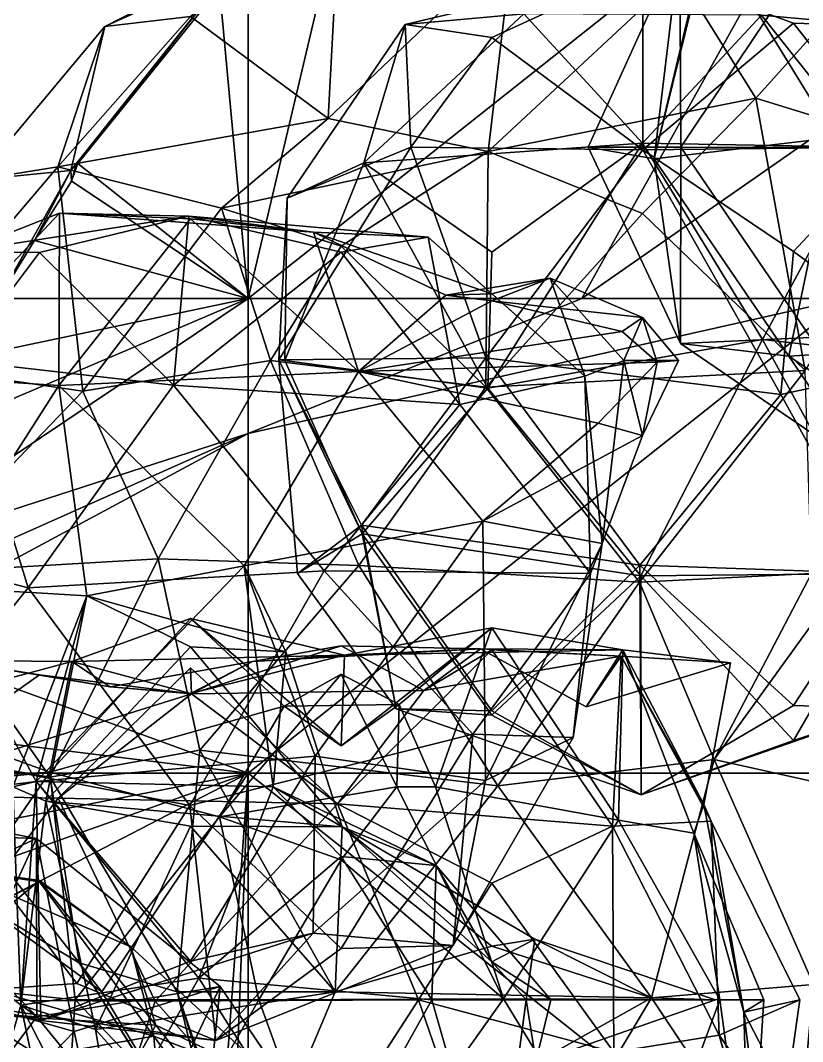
# Model space of a CAD drawing. Extents: x 290034 to 295698, y 4553723 to 4561693.
# Drawn here: x 294001 to 294066.3, y 4559366.7 to 4559452.1 of the extents above; entities that cross this region are included whole.
import ezdxf

# ---------------------------------------------------------------- set-up
doc = ezdxf.new("R2010")
doc.units = 0
doc.layers.add('Au_ppm_Pref_-_0_2', color=7, linetype='CONTINUOUS')

msp = doc.modelspace()

# ---------------------------------------------------------------- linework, layer by layer
at = {"layer": 'Au_ppm_Pref_-_0_2'}
for points in [[(294029.354, 4559468.501, 1930.939), (294020, 4559428.816, 1928.492), (294020, 4559458.167, 1930.655)], [(294070, 4559468.501, 1928.866), (294020, 4559428.816, 1928.492), (294029.354, 4559468.501, 1930.939)], [(294047.904, 4559428.816, 1926.968), (294020, 4559428.816, 1928.492), (294070, 4559468.501, 1928.866)], [(294070, 4559468.501, 1928.866), (294070, 4559444.238, 1926.968), (294047.904, 4559428.816, 1926.968)], [(294056.071, 4559458.371, 1876.261), (294053.929, 4559440.493, 1870.907), (294059.752, 4559464.948, 1869.95)], [(294059.752, 4559464.948, 1869.95), (294053.929, 4559440.493, 1870.907), (294058.569, 4559459.278, 1867.586)], [(294015.176, 4559452.393, 1920.697), (294027.646, 4559461.592, 1924.032), (294008.037, 4559451.556, 1924.341)], [(294008.037, 4559451.556, 1924.341), (294027.646, 4559461.592, 1924.032), (294018.538, 4559456.31, 1929.609)], [(294026.704, 4559443.86, 1918.022), (294027.646, 4559461.592, 1924.032), (294015.176, 4559452.393, 1920.697)], [(294026.704, 4559443.86, 1918.022), (294042.13, 4559458.569, 1918.802), (294027.646, 4559461.592, 1924.032)], [(294055.957, 4559455.923, 1913.316), (294062.447, 4559445.579, 1909.616), (294076.739, 4559461.495, 1911.74)], [(294078.23, 4559440.691, 1907.601), (294076.739, 4559461.495, 1911.74), (294062.447, 4559445.579, 1909.616)], [(294053.929, 4559440.493, 1870.907), (294069.001, 4559442.292, 1865.301), (294058.569, 4559459.278, 1867.586)], [(294078.421, 4559458.843, 1865.013), (294058.569, 4559459.278, 1867.586), (294069.001, 4559442.292, 1865.301)], [(294020, 4559458.167, 1930.655), (294020, 4559428.816, 1928.492), (294017.596, 4559454.785, 1930.514)], [(294042.13, 4559458.569, 1918.802), (294026.704, 4559443.86, 1918.022), (294040.055, 4559441.114, 1912.812)], [(294055.957, 4559455.923, 1913.316), (294042.13, 4559458.569, 1918.802), (294040.055, 4559441.114, 1912.812)], [(294048.409, 4559441.46, 1876.827), (294056.071, 4559458.371, 1876.261), (294056.168, 4559441.46, 1881.26)], [(294056.071, 4559458.371, 1876.261), (294048.409, 4559441.46, 1876.827), (294053.929, 4559440.493, 1870.907)], [(294056.071, 4559458.371, 1876.261), (294066.822, 4559457.477, 1881.577), (294056.168, 4559441.46, 1881.26)], [(294078.061, 4559441.438, 1882.508), (294056.168, 4559441.46, 1881.26), (294066.822, 4559457.477, 1881.577)], [(294052.987, 4559456.426, 1852.679), (294040.375, 4559450.639, 1856.129), (294033.118, 4559451.722, 1853.069)], [(294052.987, 4559456.426, 1852.679), (294033.118, 4559451.722, 1853.069), (294043.031, 4559452.624, 1848.096)], [(294052.987, 4559456.426, 1852.679), (294052.989, 4559441.243, 1858.282), (294040.375, 4559450.639, 1856.129)], [(294062.897, 4559452.519, 1848.121), (294072.762, 4559451.626, 1853.069), (294052.987, 4559456.426, 1852.679)], [(294052.987, 4559456.426, 1852.679), (294065.573, 4559451.84, 1856.529), (294052.989, 4559441.243, 1858.282)], [(294052.987, 4559456.426, 1852.679), (294072.762, 4559451.626, 1853.069), (294065.573, 4559451.84, 1856.529)], [(294005.774, 4559440.107, 1929.967), (294005.18, 4559439.534, 1929.502), (294018.538, 4559456.31, 1929.609)], [(294008.037, 4559451.556, 1924.341), (294018.538, 4559456.31, 1929.609), (294005.18, 4559439.534, 1929.502)], [(294005.774, 4559440.107, 1929.967), (294018.538, 4559456.31, 1929.609), (294017.596, 4559454.785, 1930.514)], [(294055.957, 4559455.923, 1913.316), (294040.055, 4559441.114, 1912.812), (294062.447, 4559445.579, 1909.616)], [(294020, 4559428.816, 1928.492), (294005.774, 4559440.107, 1929.967), (294017.596, 4559454.785, 1930.514)], [(294004.091, 4559439.84, 1919.232), (294026.704, 4559443.86, 1918.022), (294015.176, 4559452.393, 1920.697)], [(294015.176, 4559452.393, 1920.697), (294008.037, 4559451.556, 1924.341), (294004.091, 4559439.84, 1919.232)], [(294029.674, 4559440.157, 1847.546), (294043.031, 4559452.624, 1848.096), (294033.118, 4559451.722, 1853.069)], [(294029.674, 4559440.157, 1847.546), (294052.97, 4559441.818, 1844.724), (294043.031, 4559452.624, 1848.096)], [(294062.897, 4559452.519, 1848.121), (294043.031, 4559452.624, 1848.096), (294052.97, 4559441.818, 1844.724)], [(294062.897, 4559452.519, 1848.121), (294052.97, 4559441.818, 1844.724), (294071.659, 4559441.46, 1847.984)], [(294062.897, 4559452.519, 1848.121), (294071.659, 4559441.46, 1847.984), (294072.762, 4559451.626, 1853.069)], [(294004.091, 4559439.84, 1919.232), (294008.037, 4559451.556, 1924.341), (293997.306, 4559438.74, 1924.341)], [(293997.306, 4559438.74, 1924.341), (294008.037, 4559451.556, 1924.341), (294005.18, 4559439.534, 1929.502)], [(294029.674, 4559440.157, 1847.546), (294033.118, 4559451.722, 1853.069), (294023.266, 4559437.2, 1853.069)], [(294023.266, 4559437.2, 1853.069), (294033.118, 4559451.722, 1853.069), (294033.594, 4559441.46, 1856.266)], [(294033.118, 4559451.722, 1853.069), (294040.375, 4559450.639, 1856.129), (294033.594, 4559441.46, 1856.266)], [(294073.725, 4559441.46, 1856.912), (294052.989, 4559441.243, 1858.282), (294065.573, 4559451.84, 1856.529)], [(294073.725, 4559441.46, 1856.912), (294065.573, 4559451.84, 1856.529), (294072.762, 4559451.626, 1853.069)], [(294052.989, 4559441.243, 1858.282), (294033.594, 4559441.46, 1856.266), (294040.375, 4559450.639, 1856.129)], [(294052.974, 4559435.914, 1908.372), (294062.447, 4559445.579, 1909.616), (294040.055, 4559441.114, 1912.812)], [(294066.558, 4559422.806, 1907.645), (294062.447, 4559445.579, 1909.616), (294052.974, 4559435.914, 1908.372)], [(294078.23, 4559440.691, 1907.601), (294062.447, 4559445.579, 1909.616), (294066.558, 4559422.806, 1907.645)], [(294004.091, 4559439.84, 1919.232), (294017.79, 4559436.383, 1912.923), (294026.704, 4559443.86, 1918.022)], [(294040.055, 4559441.114, 1912.812), (294026.704, 4559443.86, 1918.022), (294017.79, 4559436.383, 1912.923)], [(294070, 4559428.816, 1925.762), (294047.904, 4559428.816, 1926.968), (294070, 4559444.238, 1926.968)], [(294053.929, 4559440.493, 1870.907), (294065.186, 4559424.005, 1870.65), (294069.001, 4559442.292, 1865.301)], [(294069.001, 4559442.292, 1865.301), (294065.186, 4559424.005, 1870.65), (294079.38, 4559424.894, 1865.935)], [(294040.055, 4559441.114, 1912.812), (294017.79, 4559436.383, 1912.923), (294027.775, 4559433.192, 1909.279)], [(294023.266, 4559437.2, 1853.069), (294033.594, 4559441.46, 1856.266), (294022.564, 4559423.703, 1854.385)], [(294022.564, 4559423.703, 1854.385), (294033.594, 4559441.46, 1856.266), (294039.882, 4559423.873, 1858.324)], [(294040.055, 4559441.114, 1912.812), (294027.775, 4559433.192, 1909.279), (294039.865, 4559421.424, 1908.868)], [(294029.674, 4559440.157, 1847.546), (294040.375, 4559432.698, 1844.111), (294052.97, 4559441.818, 1844.724)], [(294039.882, 4559423.873, 1858.324), (294033.594, 4559441.46, 1856.266), (294052.989, 4559441.243, 1858.282)], [(294040.055, 4559441.114, 1912.812), (294039.865, 4559421.424, 1908.868), (294052.974, 4559435.914, 1908.372)], [(294064.531, 4559420.784, 1857.565), (294039.882, 4559423.873, 1858.324), (294052.989, 4559441.243, 1858.282)], [(294040.027, 4559421.315, 1844.57), (294052.97, 4559441.818, 1844.724), (294040.375, 4559432.698, 1844.111)], [(294062.989, 4559425.404, 1847.72), (294052.97, 4559441.818, 1844.724), (294040.027, 4559421.315, 1844.57)], [(294056.126, 4559425.07, 1876.827), (294048.409, 4559441.46, 1876.827), (294056.168, 4559441.46, 1881.26)], [(294048.409, 4559441.46, 1876.827), (294056.126, 4559425.07, 1876.827), (294053.929, 4559440.493, 1870.907)], [(294062.989, 4559425.404, 1847.72), (294071.659, 4559441.46, 1847.984), (294052.97, 4559441.818, 1844.724)], [(294065.573, 4559432.757, 1855.97), (294052.989, 4559441.243, 1858.282), (294073.725, 4559441.46, 1856.912)], [(294065.573, 4559432.757, 1855.97), (294064.531, 4559420.784, 1857.565), (294052.989, 4559441.243, 1858.282)], [(294056.126, 4559425.07, 1876.827), (294056.168, 4559441.46, 1881.26), (294067.007, 4559425.56, 1881.451)], [(294067.007, 4559425.56, 1881.451), (294056.168, 4559441.46, 1881.26), (294078.061, 4559441.438, 1882.508)], [(294077.955, 4559423.732, 1853.069), (294071.659, 4559441.46, 1847.984), (294062.989, 4559425.404, 1847.72)], [(294065.573, 4559432.757, 1855.97), (294073.725, 4559441.46, 1856.912), (294077.955, 4559423.732, 1853.069)], [(294053.929, 4559440.493, 1870.907), (294056.126, 4559425.07, 1876.827), (294065.186, 4559424.005, 1870.65)], [(294004.091, 4559439.84, 1919.232), (293990.11, 4559423.413, 1918.487), (294006.191, 4559421.086, 1912.741)], [(294004.091, 4559439.84, 1919.232), (293997.306, 4559438.74, 1924.341), (293990.11, 4559423.413, 1918.487)], [(293999.152, 4559428.816, 1929.27), (293997.306, 4559438.74, 1924.341), (294005.18, 4559439.534, 1929.502)], [(294002.16, 4559433.679, 1929.564), (293999.152, 4559428.816, 1929.27), (294005.18, 4559439.534, 1929.502)], [(294002.16, 4559433.679, 1929.564), (294005.18, 4559439.534, 1929.502), (294005.248, 4559438.642, 1929.864)], [(294004.091, 4559439.84, 1919.232), (294006.191, 4559421.086, 1912.741), (294017.79, 4559436.383, 1912.923)], [(294005.615, 4559439.911, 1929.956), (294005.18, 4559439.534, 1929.502), (294005.774, 4559440.107, 1929.967)], [(294005.248, 4559438.642, 1929.864), (294005.18, 4559439.534, 1929.502), (294005.615, 4559439.911, 1929.956)], [(294005.248, 4559438.642, 1929.864), (294005.615, 4559439.911, 1929.956), (294005.774, 4559440.107, 1929.967)], [(294005.248, 4559438.642, 1929.864), (294005.774, 4559440.107, 1929.967), (294020, 4559428.816, 1928.492)], [(294029.674, 4559440.157, 1847.546), (294023.266, 4559437.2, 1853.069), (294023.074, 4559423.642, 1848.466)], [(294029.674, 4559440.157, 1847.546), (294023.074, 4559423.642, 1848.466), (294040.027, 4559421.315, 1844.57)], [(294029.674, 4559440.157, 1847.546), (294040.027, 4559421.315, 1844.57), (294040.375, 4559432.698, 1844.111)], [(294002.16, 4559433.679, 1929.564), (294005.248, 4559438.642, 1929.864), (294020, 4559428.816, 1928.492)], [(294023.266, 4559437.2, 1853.069), (294022.564, 4559423.703, 1854.385), (294023.074, 4559423.642, 1848.466)], [(293996.133, 4559432.754, 1876.827), (294004.248, 4559435.946, 1881.716), (293991.46, 4559422.391, 1882.207)], [(293991.46, 4559422.391, 1882.207), (294004.248, 4559435.946, 1881.716), (294004.184, 4559421.545, 1888.472)], [(293996.133, 4559432.754, 1876.827), (294015.035, 4559435.718, 1877.368), (294004.248, 4559435.946, 1881.716)], [(294004.248, 4559435.946, 1881.716), (294015.176, 4559435.478, 1886.712), (294004.184, 4559421.545, 1888.472)], [(294025.469, 4559434.368, 1881.489), (294015.176, 4559435.478, 1886.712), (294004.248, 4559435.946, 1881.716)], [(294025.469, 4559434.368, 1881.489), (294004.248, 4559435.946, 1881.716), (294015.035, 4559435.718, 1877.368)], [(294017.79, 4559436.383, 1912.923), (294006.191, 4559421.086, 1912.741), (294021.86, 4559423.642, 1909.674)], [(294017.79, 4559436.383, 1912.923), (294021.86, 4559423.642, 1909.674), (294027.775, 4559433.192, 1909.279)], [(294015.035, 4559435.718, 1877.368), (293996.133, 4559432.754, 1876.827), (294002.577, 4559432.679, 1873.814)], [(294013.773, 4559421.569, 1871.413), (294015.035, 4559435.718, 1877.368), (294002.577, 4559432.679, 1873.814)], [(294029.236, 4559422.709, 1888.403), (294004.184, 4559421.545, 1888.472), (294015.176, 4559435.478, 1886.712)], [(294013.773, 4559421.569, 1871.413), (294027.775, 4559432.688, 1873.811), (294015.035, 4559435.718, 1877.368)], [(294035.061, 4559433.945, 1876.827), (294025.469, 4559434.368, 1881.489), (294015.035, 4559435.718, 1877.368)], [(294035.061, 4559433.945, 1876.827), (294015.035, 4559435.718, 1877.368), (294027.775, 4559432.688, 1873.811)], [(294029.236, 4559422.709, 1888.403), (294015.176, 4559435.478, 1886.712), (294025.469, 4559434.368, 1881.489)], [(294052.974, 4559435.914, 1908.372), (294039.865, 4559421.424, 1908.868), (294066.558, 4559422.806, 1907.645)], [(294029.236, 4559422.709, 1888.403), (294025.469, 4559434.368, 1881.489), (294036.517, 4559429.098, 1882.766)], [(294040.375, 4559429.226, 1880.904), (294036.517, 4559429.098, 1882.766), (294025.469, 4559434.368, 1881.489)], [(294040.375, 4559429.226, 1880.904), (294025.469, 4559434.368, 1881.489), (294035.061, 4559433.945, 1876.827)], [(293999.152, 4559428.816, 1929.27), (294002.16, 4559433.679, 1929.564), (294020, 4559428.816, 1928.492)], [(294035.061, 4559433.945, 1876.827), (294027.775, 4559432.688, 1873.811), (294037.685, 4559419.965, 1873.381)], [(294048.147, 4559422.341, 1877.761), (294040.375, 4559429.226, 1880.904), (294035.061, 4559433.945, 1876.827)], [(294035.061, 4559433.945, 1876.827), (294037.685, 4559419.965, 1873.381), (294048.147, 4559422.341, 1877.761)], [(293995.754, 4559423.642, 1873.61), (294002.577, 4559432.679, 1873.814), (293996.133, 4559432.754, 1876.827)], [(293995.754, 4559423.642, 1873.61), (294013.773, 4559421.569, 1871.413), (294002.577, 4559432.679, 1873.814)], [(294013.773, 4559421.569, 1871.413), (294037.685, 4559419.965, 1873.381), (294027.775, 4559432.688, 1873.811)], [(294027.775, 4559433.192, 1909.279), (294021.86, 4559423.642, 1909.674), (294039.865, 4559421.424, 1908.868)], [(294064.531, 4559420.784, 1857.565), (294065.573, 4559432.757, 1855.97), (294077.955, 4559423.732, 1853.069)], [(294040.375, 4559428.636, 1884.431), (294036.517, 4559429.098, 1882.766), (294045.241, 4559430.524, 1882.766)], [(294045.241, 4559430.524, 1882.766), (294036.517, 4559429.098, 1882.766), (294040.375, 4559429.226, 1880.904)], [(294040.375, 4559428.636, 1884.431), (294045.241, 4559430.524, 1882.766), (294052.974, 4559427.246, 1887.504)], [(294045.241, 4559430.524, 1882.766), (294040.375, 4559429.226, 1880.904), (294048.147, 4559422.341, 1877.761)], [(294052.974, 4559427.246, 1887.504), (294045.241, 4559430.524, 1882.766), (294051.406, 4559423.642, 1882.766)], [(294045.241, 4559430.524, 1882.766), (294048.147, 4559422.341, 1877.761), (294051.406, 4559423.642, 1882.766)], [(294020, 4559428.816, 1928.492), (293987.472, 4559406.994, 1927.501), (293992.656, 4559417.185, 1928.337)], [(293987.472, 4559406.994, 1927.501), (294020, 4559428.816, 1928.492), (294020, 4559417.542, 1926.968)], [(294020, 4559428.816, 1928.492), (293992.656, 4559417.185, 1928.337), (293995.891, 4559423.741, 1928.879)], [(294020, 4559428.816, 1928.492), (293995.891, 4559423.741, 1928.879), (293999.152, 4559428.816, 1929.27)], [(294020, 4559417.542, 1926.968), (294020, 4559428.816, 1928.492), (294047.904, 4559428.816, 1926.968)], [(294020, 4559417.542, 1926.968), (294047.904, 4559428.816, 1926.968), (294070, 4559428.816, 1925.762)], [(294070, 4559428.816, 1925.762), (294070, 4559389.131, 1919.985), (294020, 4559389.131, 1923.13)], [(294020, 4559389.131, 1923.13), (294020, 4559417.542, 1926.968), (294070, 4559428.816, 1925.762)], [(294040.375, 4559428.636, 1884.431), (294029.236, 4559422.709, 1888.403), (294036.517, 4559429.098, 1882.766)], [(294040.375, 4559428.636, 1884.431), (294051.265, 4559426.058, 1888.705), (294029.236, 4559422.709, 1888.403)], [(294040.375, 4559428.636, 1884.431), (294052.974, 4559427.246, 1887.504), (294051.265, 4559426.058, 1888.705)], [(294051.265, 4559426.058, 1888.705), (294052.974, 4559427.246, 1887.504), (294054.201, 4559423.498, 1889.446)], [(294052.974, 4559427.246, 1887.504), (294051.406, 4559423.642, 1882.766), (294055.982, 4559423.642, 1887.287)], [(294054.201, 4559423.498, 1889.446), (294052.974, 4559427.246, 1887.504), (294055.982, 4559423.642, 1887.287)], [(294051.265, 4559426.058, 1888.705), (294054.201, 4559423.498, 1889.446), (294029.236, 4559422.709, 1888.403)], [(294062.989, 4559425.404, 1847.72), (294040.027, 4559421.315, 1844.57), (294052.826, 4559405.638, 1846.745)], [(294073.648, 4559405.824, 1849.263), (294062.989, 4559425.404, 1847.72), (294052.826, 4559405.638, 1846.745)], [(294067.007, 4559425.56, 1881.451), (294071.671, 4559414.448, 1876.827), (294056.126, 4559425.07, 1876.827)], [(294056.126, 4559425.07, 1876.827), (294071.671, 4559414.448, 1876.827), (294065.186, 4559424.005, 1870.65)], [(294073.648, 4559405.824, 1849.263), (294077.955, 4559423.732, 1853.069), (294062.989, 4559425.404, 1847.72)], [(294080.667, 4559413.581, 1872.297), (294079.38, 4559424.894, 1865.935), (294065.186, 4559424.005, 1870.65)], [(294071.671, 4559414.448, 1876.827), (294080.667, 4559413.581, 1872.297), (294065.186, 4559424.005, 1870.65)], [(293985.53, 4559408.82, 1876.28), (294001.619, 4559404.627, 1870.279), (293995.754, 4559423.642, 1873.61)], [(294006.191, 4559421.086, 1912.741), (293990.11, 4559423.413, 1918.487), (293991.535, 4559405.824, 1913.197)], [(293995.754, 4559423.642, 1873.61), (294001.619, 4559404.627, 1870.279), (294013.773, 4559421.569, 1871.413)], [(294012.478, 4559407.06, 1911.045), (294021.86, 4559423.642, 1909.674), (294006.191, 4559421.086, 1912.741)], [(294029.261, 4559406.502, 1908.76), (294021.86, 4559423.642, 1909.674), (294012.478, 4559407.06, 1911.045)], [(294029.261, 4559406.502, 1908.76), (294039.865, 4559421.424, 1908.868), (294021.86, 4559423.642, 1909.674)], [(294039.882, 4559423.873, 1858.324), (294029.483, 4559409.867, 1856.856), (294022.564, 4559423.703, 1854.385)], [(294029.483, 4559409.867, 1856.856), (294024.128, 4559405.824, 1853.069), (294022.564, 4559423.703, 1854.385)], [(294022.564, 4559423.703, 1854.385), (294024.128, 4559405.824, 1853.069), (294029.54, 4559409.144, 1848.04)], [(294022.564, 4559423.703, 1854.385), (294029.54, 4559409.144, 1848.04), (294023.074, 4559423.642, 1848.466)], [(294023.074, 4559423.642, 1848.466), (294029.54, 4559409.144, 1848.04), (294040.027, 4559421.315, 1844.57)], [(294049.266, 4559418.398, 1888.705), (294029.236, 4559422.709, 1888.403), (294054.201, 4559423.498, 1889.446)], [(294052.748, 4559406.539, 1857.689), (294029.483, 4559409.867, 1856.856), (294039.882, 4559423.873, 1858.324)], [(294064.531, 4559420.784, 1857.565), (294052.748, 4559406.539, 1857.689), (294039.882, 4559423.873, 1858.324)], [(294049.6, 4559408.353, 1882.392), (294051.406, 4559423.642, 1882.766), (294048.147, 4559422.341, 1877.761)], [(294049.266, 4559418.398, 1888.705), (294054.201, 4559423.498, 1889.446), (294052.974, 4559417.369, 1886.614)], [(294052.974, 4559417.369, 1886.614), (294051.406, 4559423.642, 1882.766), (294049.6, 4559408.353, 1882.392)], [(294052.974, 4559417.369, 1886.614), (294055.982, 4559423.642, 1887.287), (294051.406, 4559423.642, 1882.766)], [(294054.201, 4559423.498, 1889.446), (294055.982, 4559423.642, 1887.287), (294052.974, 4559417.369, 1886.614)], [(294064.531, 4559420.784, 1857.565), (294077.955, 4559423.732, 1853.069), (294072.8, 4559405.824, 1856.476)], [(293991.46, 4559422.391, 1882.207), (294004.184, 4559421.545, 1888.472), (293993.433, 4559404.752, 1888.23)], [(294004.184, 4559421.545, 1888.472), (294029.236, 4559422.709, 1888.403), (294019.66, 4559406.486, 1889.794)], [(294039.622, 4559410.202, 1886.891), (294019.66, 4559406.486, 1889.794), (294029.236, 4559422.709, 1888.403)], [(294049.266, 4559418.398, 1888.705), (294039.622, 4559410.202, 1886.891), (294029.236, 4559422.709, 1888.403)], [(294048.147, 4559422.341, 1877.761), (294037.685, 4559419.965, 1873.381), (294048.613, 4559405.824, 1875.544)], [(294039.865, 4559421.424, 1908.868), (294052.703, 4559405.117, 1908.527), (294066.558, 4559422.806, 1907.645)], [(294049.6, 4559408.353, 1882.392), (294048.147, 4559422.341, 1877.761), (294048.613, 4559405.824, 1875.544)], [(294066.558, 4559422.806, 1907.645), (294052.703, 4559405.117, 1908.527), (294067.075, 4559405.824, 1906.523)], [(294006.517, 4559403.962, 1893.408), (293993.433, 4559404.752, 1888.23), (294004.184, 4559421.545, 1888.472)], [(294026.343, 4559406.052, 1871.185), (294013.773, 4559421.569, 1871.413), (294001.619, 4559404.627, 1870.279)], [(294006.517, 4559403.962, 1893.408), (294004.184, 4559421.545, 1888.472), (294019.66, 4559406.486, 1889.794)], [(294026.343, 4559406.052, 1871.185), (294037.685, 4559419.965, 1873.381), (294013.773, 4559421.569, 1871.413)], [(294029.261, 4559406.502, 1908.76), (294052.703, 4559405.117, 1908.527), (294039.865, 4559421.424, 1908.868)], [(293991.535, 4559405.824, 1913.197), (294012.478, 4559407.06, 1911.045), (294006.191, 4559421.086, 1912.741)], [(294040.027, 4559421.315, 1844.57), (294029.54, 4559409.144, 1848.04), (294052.826, 4559405.638, 1846.745)], [(294064.531, 4559420.784, 1857.565), (294072.8, 4559405.824, 1856.476), (294052.748, 4559406.539, 1857.689)], [(294026.343, 4559406.052, 1871.185), (294048.613, 4559405.824, 1875.544), (294037.685, 4559419.965, 1873.381)], [(294039.622, 4559410.202, 1886.891), (294049.266, 4559418.398, 1888.705), (294052.974, 4559417.369, 1886.614)], [(293987.898, 4559403.244, 1926.968), (293987.472, 4559406.994, 1927.501), (294020, 4559417.542, 1926.968)], [(293988.505, 4559400.589, 1926.573), (293987.898, 4559403.244, 1926.968), (294020, 4559417.542, 1926.968)], [(294020, 4559389.131, 1923.13), (293988.505, 4559400.589, 1926.573), (294020, 4559417.542, 1926.968)], [(294039.622, 4559410.202, 1886.891), (294052.974, 4559417.369, 1886.614), (294049.6, 4559408.353, 1882.392)], [(294025.594, 4559390.562, 1886.825), (294019.66, 4559406.486, 1889.794), (294039.622, 4559410.202, 1886.891)], [(294032.38, 4559394.518, 1853.069), (294024.128, 4559405.824, 1853.069), (294029.483, 4559409.867, 1856.856)], [(294025.594, 4559390.562, 1886.825), (294039.622, 4559410.202, 1886.891), (294039.848, 4559388.539, 1882.601)], [(294052.748, 4559406.539, 1857.689), (294040.375, 4559394.342, 1856.897), (294029.483, 4559409.867, 1856.856)], [(294032.38, 4559394.518, 1853.069), (294029.483, 4559409.867, 1856.856), (294040.375, 4559394.342, 1856.897)], [(294039.622, 4559410.202, 1886.891), (294049.6, 4559408.353, 1882.392), (294039.848, 4559388.539, 1882.601)], [(293985.53, 4559408.82, 1876.28), (293990.718, 4559391.157, 1872.287), (294001.619, 4559404.627, 1870.279)], [(294024.128, 4559405.824, 1853.069), (294032.38, 4559394.518, 1853.069), (294029.54, 4559409.144, 1848.04)], [(294040.375, 4559393.984, 1849.123), (294052.826, 4559405.638, 1846.745), (294029.54, 4559409.144, 1848.04)], [(294032.38, 4559394.518, 1853.069), (294040.375, 4559393.984, 1849.123), (294029.54, 4559409.144, 1848.04)], [(294049.6, 4559408.353, 1882.392), (294047.171, 4559392.129, 1876.827), (294039.848, 4559388.539, 1882.601)], [(294049.6, 4559408.353, 1882.392), (294048.613, 4559405.824, 1875.544), (294047.171, 4559392.129, 1876.827)], [(294003.465, 4559388.822, 1912.525), (294012.478, 4559407.06, 1911.045), (293991.535, 4559405.824, 1913.197)], [(294003.465, 4559388.822, 1912.525), (294015.954, 4559391.079, 1907.915), (294012.478, 4559407.06, 1911.045)], [(294029.261, 4559406.502, 1908.76), (294012.478, 4559407.06, 1911.045), (294015.954, 4559391.079, 1907.915)], [(294026.343, 4559406.052, 1871.185), (294001.619, 4559404.627, 1870.279), (294015.13, 4559386.454, 1871.996)], [(294022.106, 4559388.006, 1893.466), (294019.66, 4559406.486, 1889.794), (294002.286, 4559388.442, 1888.844)], [(294019.66, 4559406.486, 1889.794), (294025.594, 4559390.562, 1886.825), (294002.286, 4559388.442, 1888.844)], [(294019.66, 4559406.486, 1889.794), (294023.146, 4559399.277, 1894.645), (294006.517, 4559403.962, 1893.408)], [(294026.343, 4559406.052, 1871.185), (294015.13, 4559386.454, 1871.996), (294038.79, 4559392.401, 1873.099)], [(294029.261, 4559406.502, 1908.76), (294015.954, 4559391.079, 1907.915), (294040.859, 4559388.088, 1908.629)], [(294022.106, 4559388.006, 1893.466), (294023.146, 4559399.277, 1894.645), (294019.66, 4559406.486, 1889.794)], [(294026.343, 4559406.052, 1871.185), (294038.79, 4559392.401, 1873.099), (294048.613, 4559405.824, 1875.544)], [(294029.261, 4559406.502, 1908.76), (294040.859, 4559388.088, 1908.629), (294052.703, 4559405.117, 1908.527)], [(294052.748, 4559406.539, 1857.689), (294052.854, 4559387.32, 1853.158), (294040.375, 4559394.342, 1856.897)], [(294052.748, 4559406.539, 1857.689), (294065.573, 4559394.793, 1856.746), (294052.854, 4559387.32, 1853.158)], [(294065.573, 4559394.793, 1856.746), (294052.748, 4559406.539, 1857.689), (294072.8, 4559405.824, 1856.476)], [(294003.465, 4559388.822, 1912.525), (293991.535, 4559405.824, 1913.197), (293992.331, 4559390.701, 1919.538)], [(294047.171, 4559392.129, 1876.827), (294048.613, 4559405.824, 1875.544), (294038.79, 4559392.401, 1873.099)], [(294052.826, 4559405.638, 1846.745), (294040.375, 4559393.984, 1849.123), (294052.854, 4559387.32, 1853.158)], [(294058.958, 4559390.281, 1905.683), (294067.075, 4559405.824, 1906.523), (294052.703, 4559405.117, 1908.527)], [(294073.648, 4559405.824, 1849.263), (294052.826, 4559405.638, 1846.745), (294065.573, 4559391.884, 1848.423)], [(294065.573, 4559391.884, 1848.423), (294052.826, 4559405.638, 1846.745), (294052.854, 4559387.32, 1853.158)], [(294067.757, 4559402.451, 1901.692), (294067.075, 4559405.824, 1906.523), (294058.958, 4559390.281, 1905.683)], [(294073.648, 4559405.824, 1849.263), (294065.573, 4559391.884, 1848.423), (294073.537, 4559394.561, 1853.069)], [(294073.537, 4559394.561, 1853.069), (294065.573, 4559394.793, 1856.746), (294072.8, 4559405.824, 1856.476)], [(293993.433, 4559404.752, 1888.23), (294002.286, 4559388.442, 1888.844), (293985.003, 4559386.303, 1883.821)], [(294015.13, 4559386.454, 1871.996), (294001.619, 4559404.627, 1870.279), (293990.718, 4559391.157, 1872.287)], [(294006.517, 4559403.962, 1893.408), (294002.286, 4559388.442, 1888.844), (293993.433, 4559404.752, 1888.23)], [(294040.859, 4559388.088, 1908.629), (294058.958, 4559390.281, 1905.683), (294052.703, 4559405.117, 1908.527)], [(294003.089, 4559386.801, 1900.127), (294000.344, 4559388.006, 1894.645), (294006.517, 4559403.962, 1893.408)], [(294006.517, 4559403.962, 1893.408), (294000.344, 4559388.006, 1894.645), (294002.286, 4559388.442, 1888.844)], [(294003.089, 4559386.801, 1900.127), (294006.517, 4559403.962, 1893.408), (294015.176, 4559399.703, 1898.544)], [(294006.517, 4559403.962, 1893.408), (294023.146, 4559399.277, 1894.645), (294015.176, 4559399.703, 1898.544)], [(294023.013, 4559394.74, 1769.919), (294015.176, 4559402.085, 1771.165), (294003.422, 4559389.227, 1768.773)], [(294005.268, 4559398.484, 1777.036), (294003.422, 4559389.227, 1768.773), (294015.176, 4559402.085, 1771.165)], [(294005.268, 4559398.484, 1777.036), (294015.176, 4559402.085, 1771.165), (294028.066, 4559399.006, 1776.393)], [(294027.775, 4559391.428, 1771.059), (294028.066, 4559399.006, 1776.393), (294015.176, 4559402.085, 1771.165)], [(294027.775, 4559391.428, 1771.059), (294015.176, 4559402.085, 1771.165), (294023.013, 4559394.74, 1769.919)], [(294067.757, 4559402.451, 1901.692), (294058.958, 4559390.281, 1905.683), (294069.192, 4559388.006, 1899.158)], [(294027.775, 4559391.428, 1771.059), (294032.637, 4559394.882, 1769.919), (294040.375, 4559401.301, 1771.426)], [(294027.775, 4559391.428, 1771.059), (294040.375, 4559401.301, 1771.426), (294028.066, 4559399.006, 1776.393)], [(294051.318, 4559399.448, 1777.203), (294028.066, 4559399.006, 1776.393), (294040.375, 4559401.301, 1771.426)], [(294035.651, 4559388.006, 1769.919), (294040.375, 4559401.301, 1771.426), (294032.637, 4559394.882, 1769.919)], [(294035.651, 4559388.006, 1769.919), (294050.959, 4559385.208, 1771.801), (294040.375, 4559401.301, 1771.426)], [(294051.318, 4559399.448, 1777.203), (294040.375, 4559401.301, 1771.426), (294050.959, 4559385.208, 1771.801)], [(294020, 4559389.131, 1923.13), (293988.241, 4559393.032, 1925.568), (293988.505, 4559400.589, 1926.573)], [(294027.866, 4559384.662, 1900.042), (294003.089, 4559386.801, 1900.127), (294015.176, 4559399.703, 1898.544)], [(294027.866, 4559384.662, 1900.042), (294015.176, 4559399.703, 1898.544), (294023.146, 4559399.277, 1894.645)], [(294015.263, 4559395.779, 1786.961), (294027.775, 4559399.784, 1785.724), (294034.689, 4559396.046, 1787.737)], [(294027.775, 4559399.784, 1785.724), (294015.263, 4559395.779, 1786.961), (294020.37, 4559398.478, 1781.797)], [(294027.775, 4559399.784, 1785.724), (294020.37, 4559398.478, 1781.797), (294039.415, 4559399.53, 1781.785)], [(294039.415, 4559399.53, 1781.785), (294020.37, 4559398.478, 1781.797), (294028.066, 4559399.006, 1776.393)], [(294027.866, 4559384.662, 1900.042), (294023.146, 4559399.277, 1894.645), (294022.106, 4559388.006, 1893.466)], [(294027.472, 4559386.584, 1793.496), (294040.375, 4559399.448, 1791.551), (294050.459, 4559384.718, 1792.854)], [(294027.472, 4559386.584, 1793.496), (294034.689, 4559396.046, 1787.737), (294040.375, 4559399.448, 1791.551)], [(294039.415, 4559399.53, 1781.785), (294034.689, 4559396.046, 1787.737), (294027.775, 4559399.784, 1785.724)], [(294039.415, 4559399.53, 1781.785), (294028.066, 4559399.006, 1776.393), (294051.318, 4559399.448, 1777.203)], [(294051.173, 4559398.932, 1786.288), (294034.689, 4559396.046, 1787.737), (294039.415, 4559399.53, 1781.785)], [(294034.689, 4559396.046, 1787.737), (294051.173, 4559398.932, 1786.288), (294040.375, 4559399.448, 1791.551)], [(294051.173, 4559398.932, 1786.288), (294039.415, 4559399.53, 1781.785), (294048.257, 4559394.677, 1781.797)], [(294048.257, 4559394.677, 1781.797), (294039.415, 4559399.53, 1781.785), (294051.318, 4559399.448, 1777.203)], [(294051.173, 4559398.932, 1786.288), (294050.459, 4559384.718, 1792.854), (294040.375, 4559399.448, 1791.551)], [(294048.257, 4559394.677, 1781.797), (294051.318, 4559399.448, 1777.203), (294060.305, 4559398.373, 1781.797)], [(294051.318, 4559399.448, 1777.203), (294050.959, 4559385.208, 1771.801), (294057.259, 4559384.125, 1775.858)], [(294060.305, 4559398.373, 1781.797), (294051.318, 4559399.448, 1777.203), (294058.085, 4559386.519, 1781.871)], [(294057.259, 4559384.125, 1775.858), (294058.085, 4559386.519, 1781.871), (294051.318, 4559399.448, 1777.203)], [(294002.577, 4559397.375, 1784.921), (293988.419, 4559387.351, 1788.168), (293995.103, 4559398.575, 1781.797)], [(293995.103, 4559398.575, 1781.797), (293989.493, 4559394.243, 1775.5), (294005.268, 4559398.484, 1777.036)], [(293989.493, 4559394.243, 1775.5), (294003.422, 4559389.227, 1768.773), (294005.268, 4559398.484, 1777.036)], [(294002.577, 4559397.375, 1784.921), (293995.103, 4559398.575, 1781.797), (294008.478, 4559396.351, 1781.797)], [(294008.478, 4559396.351, 1781.797), (293995.103, 4559398.575, 1781.797), (294005.268, 4559398.484, 1777.036)], [(294015.176, 4559395.795, 1778.454), (294005.268, 4559398.484, 1777.036), (294028.066, 4559399.006, 1776.393)], [(294015.176, 4559395.795, 1778.454), (294008.478, 4559396.351, 1781.797), (294005.268, 4559398.484, 1777.036)], [(294015.263, 4559395.779, 1786.961), (294008.478, 4559396.351, 1781.797), (294020.37, 4559398.478, 1781.797)], [(294020.37, 4559398.478, 1781.797), (294008.478, 4559396.351, 1781.797), (294015.176, 4559395.795, 1778.454)], [(294028.066, 4559399.006, 1776.393), (294020.37, 4559398.478, 1781.797), (294015.176, 4559395.795, 1778.454)], [(294048.257, 4559394.677, 1781.797), (294060.305, 4559398.373, 1781.797), (294051.173, 4559398.932, 1786.288)], [(294051.173, 4559398.932, 1786.288), (294058.698, 4559385.139, 1787.737), (294050.459, 4559384.718, 1792.854)], [(294058.085, 4559386.519, 1781.871), (294058.698, 4559385.139, 1787.737), (294051.173, 4559398.932, 1786.288)], [(294058.085, 4559386.519, 1781.871), (294051.173, 4559398.932, 1786.288), (294060.305, 4559398.373, 1781.797)], [(294015.263, 4559395.779, 1786.961), (294015.176, 4559397.96, 1791.055), (294004.129, 4559387.059, 1792.629)], [(294027.472, 4559386.584, 1793.496), (294004.129, 4559387.059, 1792.629), (294015.176, 4559397.96, 1791.055)], [(294015.263, 4559395.779, 1786.961), (294027.472, 4559386.584, 1793.496), (294015.176, 4559397.96, 1791.055)], [(294015.263, 4559395.779, 1786.961), (293988.419, 4559387.351, 1788.168), (294002.577, 4559397.375, 1784.921)], [(294008.478, 4559396.351, 1781.797), (294015.263, 4559395.779, 1786.961), (294002.577, 4559397.375, 1784.921)], [(294017.598, 4559385.507, 1765.954), (294032.438, 4559388.006, 1767.721), (294027.775, 4559397.421, 1766.78)], [(294017.598, 4559385.507, 1765.954), (294027.775, 4559397.421, 1766.78), (294023.013, 4559394.74, 1769.919)], [(294032.637, 4559394.882, 1769.919), (294023.013, 4559394.74, 1769.919), (294027.775, 4559397.421, 1766.78)], [(294032.637, 4559394.882, 1769.919), (294027.775, 4559397.421, 1766.78), (294032.438, 4559388.006, 1767.721)], [(294027.472, 4559386.584, 1793.496), (294015.263, 4559395.779, 1786.961), (294034.689, 4559396.046, 1787.737)], [(294015.263, 4559395.779, 1786.961), (294004.129, 4559387.059, 1792.629), (293988.419, 4559387.351, 1788.168)], [(294003.422, 4559389.227, 1768.773), (293989.493, 4559394.243, 1775.5), (293979.803, 4559388.006, 1770.068)], [(294017.598, 4559385.507, 1765.954), (294023.013, 4559394.74, 1769.919), (294003.422, 4559389.227, 1768.773)], [(294023.013, 4559394.74, 1769.919), (294032.637, 4559394.882, 1769.919), (294027.775, 4559391.428, 1771.059)], [(294032.38, 4559394.518, 1853.069), (294040.375, 4559394.342, 1856.897), (294052.854, 4559387.32, 1853.158)], [(294040.375, 4559393.984, 1849.123), (294032.38, 4559394.518, 1853.069), (294052.854, 4559387.32, 1853.158)], [(294035.651, 4559388.006, 1769.919), (294032.637, 4559394.882, 1769.919), (294032.438, 4559388.006, 1767.721)], [(294065.573, 4559394.793, 1856.746), (294073.537, 4559394.561, 1853.069), (294052.854, 4559387.32, 1853.158)], [(294073.537, 4559394.561, 1853.069), (294065.573, 4559391.884, 1848.423), (294052.854, 4559387.32, 1853.158)], [(294020, 4559389.131, 1923.13), (293988.284, 4559389.131, 1925.171), (293988.241, 4559393.032, 1925.568)], [(294038.79, 4559392.401, 1873.099), (294015.13, 4559386.454, 1871.996), (294027.775, 4559374.498, 1872.324)], [(294037.151, 4559374.746, 1876.827), (294038.79, 4559392.401, 1873.099), (294027.775, 4559374.498, 1872.324)], [(294037.151, 4559374.746, 1876.827), (294047.171, 4559392.129, 1876.827), (294038.79, 4559392.401, 1873.099)], [(294047.171, 4559392.129, 1876.827), (294037.151, 4559374.746, 1876.827), (294039.848, 4559388.539, 1882.601)], [(293990.718, 4559391.157, 1872.287), (293991.131, 4559370.56, 1877.191), (294005.675, 4559371.553, 1872.803)], [(293990.718, 4559391.157, 1872.287), (294005.675, 4559371.553, 1872.803), (294015.13, 4559386.454, 1871.996)], [(294005.89, 4559373.287, 1919.094), (293992.331, 4559390.701, 1919.538), (293998.206, 4559377.862, 1923.27)], [(294003.465, 4559388.822, 1912.525), (293992.331, 4559390.701, 1919.538), (294005.89, 4559373.287, 1919.094)], [(294015.954, 4559391.079, 1907.915), (294003.465, 4559388.822, 1912.525), (294014.07, 4559370.877, 1912.308)], [(294015.954, 4559391.079, 1907.915), (294014.07, 4559370.877, 1912.308), (294027.279, 4559370.861, 1906.388)], [(294040.859, 4559388.088, 1908.629), (294015.954, 4559391.079, 1907.915), (294027.279, 4559370.861, 1906.388)], [(294025.594, 4559390.562, 1886.825), (294015.176, 4559373.436, 1887.622), (294002.286, 4559388.442, 1888.844)], [(294025.594, 4559390.562, 1886.825), (294025.44, 4559375.777, 1882.004), (294015.176, 4559373.436, 1887.622)], [(294025.594, 4559390.562, 1886.825), (294039.848, 4559388.539, 1882.601), (294025.44, 4559375.777, 1882.004)], [(294058.958, 4559390.281, 1905.683), (294040.859, 4559388.088, 1908.629), (294053.705, 4559370.369, 1905.964)], [(294058.958, 4559390.281, 1905.683), (294053.705, 4559370.369, 1905.964), (294067.244, 4559371.493, 1900.931)], [(294069.192, 4559388.006, 1899.158), (294058.958, 4559390.281, 1905.683), (294067.244, 4559371.493, 1900.931)], [(294003.422, 4559389.227, 1768.773), (293979.803, 4559388.006, 1770.068), (293991.486, 4559388.006, 1764.69)], [(294020, 4559389.131, 1923.13), (293991.619, 4559383.641, 1924.341), (293988.284, 4559389.131, 1925.171)], [(293991.347, 4559371.71, 1770.059), (294005.556, 4559370.188, 1765.384), (294003.422, 4559389.227, 1768.773)], [(294003.422, 4559389.227, 1768.773), (293991.486, 4559388.006, 1764.69), (293991.347, 4559371.71, 1770.059)], [(293995.735, 4559380.526, 1923.727), (293991.619, 4559383.641, 1924.341), (294020, 4559389.131, 1923.13)], [(293998.206, 4559377.862, 1923.27), (293995.735, 4559380.526, 1923.727), (294020, 4559389.131, 1923.13)], [(294007.763, 4559370.879, 1921.872), (293998.206, 4559377.862, 1923.27), (294020, 4559389.131, 1923.13)], [(294017.598, 4559385.507, 1765.954), (294003.422, 4559389.227, 1768.773), (294005.556, 4559370.188, 1765.384)], [(294017.508, 4559354.669, 1919.429), (294007.763, 4559370.879, 1921.872), (294020, 4559389.131, 1923.13)], [(294018.634, 4559352.911, 1919.16), (294017.508, 4559354.669, 1919.429), (294020, 4559389.131, 1923.13)], [(294020, 4559349.446, 1918.684), (294018.634, 4559352.911, 1919.16), (294020, 4559389.131, 1923.13)], [(294020, 4559389.131, 1923.13), (294070, 4559389.131, 1919.985), (294070, 4559349.446, 1915.153)], [(294070, 4559349.446, 1915.153), (294020, 4559349.446, 1918.684), (294020, 4559389.131, 1923.13)], [(294002.286, 4559388.442, 1888.844), (294002.674, 4559368.459, 1883.158), (293985.003, 4559386.303, 1883.821)], [(294000.344, 4559388.006, 1894.645), (294001.017, 4559369.761, 1894.246), (294002.286, 4559388.442, 1888.844)], [(294015.887, 4559371.995, 1889.983), (294002.286, 4559388.442, 1888.844), (294001.017, 4559369.761, 1894.246)], [(294015.887, 4559371.995, 1889.983), (294022.106, 4559388.006, 1893.466), (294002.286, 4559388.442, 1888.844)], [(294002.286, 4559388.442, 1888.844), (294015.176, 4559373.436, 1887.622), (294002.674, 4559368.459, 1883.158)], [(294003.465, 4559388.822, 1912.525), (294005.89, 4559373.287, 1919.094), (294014.07, 4559370.877, 1912.308)], [(294037.151, 4559374.746, 1876.827), (294025.44, 4559375.777, 1882.004), (294039.848, 4559388.539, 1882.601)], [(294004.129, 4559387.059, 1792.629), (293991.201, 4559370.188, 1793.099), (293988.419, 4559387.351, 1788.168)], [(294003.089, 4559386.801, 1900.127), (294001.017, 4559369.761, 1894.246), (294000.344, 4559388.006, 1894.645)], [(294015.887, 4559371.995, 1889.983), (294027.775, 4559382.192, 1890.643), (294022.106, 4559388.006, 1893.466)], [(294017.598, 4559385.507, 1765.954), (294027.775, 4559381.902, 1767.884), (294032.438, 4559388.006, 1767.721)], [(294027.866, 4559384.662, 1900.042), (294022.106, 4559388.006, 1893.466), (294035.713, 4559381.413, 1894.645)], [(294035.713, 4559381.413, 1894.645), (294022.106, 4559388.006, 1893.466), (294027.775, 4559382.192, 1890.643)], [(294027.279, 4559370.861, 1906.388), (294053.705, 4559370.369, 1905.964), (294040.859, 4559388.088, 1908.629)], [(294032.438, 4559388.006, 1767.721), (294027.775, 4559381.902, 1767.884), (294041.339, 4559370.269, 1769.307)], [(294035.651, 4559388.006, 1769.919), (294032.438, 4559388.006, 1767.721), (294041.339, 4559370.269, 1769.307)], [(294035.651, 4559388.006, 1769.919), (294041.339, 4559370.269, 1769.307), (294050.959, 4559385.208, 1771.801)], [(294004.129, 4559387.059, 1792.629), (294012.228, 4559370.082, 1794.767), (293991.201, 4559370.188, 1793.099)], [(294003.089, 4559386.801, 1900.127), (294007.245, 4559367.71, 1901.554), (294001.017, 4559369.761, 1894.246)], [(294027.866, 4559384.662, 1900.042), (294015.176, 4559384.704, 1905.423), (294003.089, 4559386.801, 1900.127)], [(294015.176, 4559384.704, 1905.423), (294007.245, 4559367.71, 1901.554), (294003.089, 4559386.801, 1900.127)], [(294012.228, 4559370.082, 1794.767), (294004.129, 4559387.059, 1792.629), (294027.472, 4559386.584, 1793.496)], [(294015.13, 4559386.454, 1871.996), (294005.675, 4559371.553, 1872.803), (294017.294, 4559366.785, 1876.799)], [(294034.236, 4559370.188, 1796.57), (294012.228, 4559370.082, 1794.767), (294027.472, 4559386.584, 1793.496)], [(294017.294, 4559366.785, 1876.799), (294027.775, 4559374.498, 1872.324), (294015.13, 4559386.454, 1871.996)], [(294034.236, 4559370.188, 1796.57), (294027.472, 4559386.584, 1793.496), (294040.375, 4559379.944, 1796.928)], [(294027.472, 4559386.584, 1793.496), (294050.459, 4559384.718, 1792.854), (294040.375, 4559379.944, 1796.928)], [(294057.259, 4559384.125, 1775.858), (294061.43, 4559369.166, 1781.698), (294058.085, 4559386.519, 1781.871)], [(294061.43, 4559369.166, 1781.698), (294058.698, 4559385.139, 1787.737), (294058.085, 4559386.519, 1781.871)], [(293989.978, 4559386.082, 1763.338), (293979.885, 4559384.461, 1758.04), (294002.322, 4559383.679, 1758.04)], [(293985.003, 4559386.303, 1883.821), (294002.674, 4559368.459, 1883.158), (293991.131, 4559370.56, 1877.191)], [(293996.109, 4559370.188, 1760.93), (293989.978, 4559386.082, 1763.338), (294002.322, 4559383.679, 1758.04)], [(294017.598, 4559385.507, 1765.954), (294005.556, 4559370.188, 1765.384), (294020.908, 4559370.188, 1767.217)], [(294017.598, 4559385.507, 1765.954), (294020.908, 4559370.188, 1767.217), (294027.775, 4559381.902, 1767.884)], [(294050.459, 4559384.718, 1792.854), (294050.563, 4559365.829, 1797.026), (294040.375, 4559379.944, 1796.928)], [(294050.959, 4559385.208, 1771.801), (294041.339, 4559370.269, 1769.307), (294059.415, 4559370.188, 1772.822)], [(294058.698, 4559385.139, 1787.737), (294059.381, 4559367.239, 1793.283), (294050.459, 4559384.718, 1792.854)], [(294050.459, 4559384.718, 1792.854), (294059.381, 4559367.239, 1793.283), (294050.563, 4559365.829, 1797.026)], [(294059.415, 4559370.188, 1772.822), (294057.259, 4559384.125, 1775.858), (294050.959, 4559385.208, 1771.801)], [(294058.698, 4559385.139, 1787.737), (294066.123, 4559370.188, 1787.737), (294059.381, 4559367.239, 1793.283)], [(294066.123, 4559370.188, 1787.737), (294058.698, 4559385.139, 1787.737), (294061.43, 4559369.166, 1781.698)], [(294002.322, 4559383.679, 1758.04), (293979.885, 4559384.461, 1758.04), (293989.978, 4559378.004, 1755.435)], [(294015.176, 4559384.704, 1905.423), (294027.279, 4559370.861, 1906.388), (294007.245, 4559367.71, 1901.554)], [(294027.866, 4559384.662, 1900.042), (294027.279, 4559370.861, 1906.388), (294015.176, 4559384.704, 1905.423)], [(294027.866, 4559384.662, 1900.042), (294040.375, 4559374.684, 1902.083), (294027.279, 4559370.861, 1906.388)], [(294027.866, 4559384.662, 1900.042), (294043.968, 4559375.27, 1900.584), (294040.375, 4559374.684, 1902.083)], [(294027.866, 4559384.662, 1900.042), (294035.713, 4559381.413, 1894.645), (294040.375, 4559373.379, 1899.52)], [(294027.866, 4559384.662, 1900.042), (294040.375, 4559373.379, 1899.52), (294043.968, 4559375.27, 1900.584)], [(294059.415, 4559370.188, 1772.822), (294063.116, 4559370.188, 1775.858), (294057.259, 4559384.125, 1775.858)], [(294057.259, 4559384.125, 1775.858), (294063.116, 4559370.188, 1775.858), (294061.43, 4559369.166, 1781.698)], [(294002.322, 4559383.679, 1758.04), (293989.978, 4559378.004, 1755.435), (294002.353, 4559368.786, 1754.191)], [(294005.464, 4559367.55, 1761.739), (293996.109, 4559370.188, 1760.93), (294002.322, 4559383.679, 1758.04)], [(294017.654, 4559371.322, 1757.973), (294005.464, 4559367.55, 1761.739), (294002.322, 4559383.679, 1758.04)], [(294002.322, 4559383.679, 1758.04), (294002.353, 4559368.786, 1754.191), (294017.654, 4559371.322, 1757.973)], [(294027.775, 4559382.192, 1890.643), (294015.887, 4559371.995, 1889.983), (294035.358, 4559370.188, 1891.07)], [(294035.713, 4559381.413, 1894.645), (294027.775, 4559382.192, 1890.643), (294035.358, 4559370.188, 1891.07)], [(293989.656, 4559369.473, 1829.943), (294002.577, 4559380.167, 1831.925), (293994.719, 4559381.301, 1835.251)], [(293994.719, 4559381.301, 1835.251), (294002.577, 4559380.065, 1838.544), (293989.976, 4559373.486, 1841.674)], [(293994.719, 4559381.301, 1835.251), (294010.199, 4559374.638, 1835.251), (294002.577, 4559380.065, 1838.544)], [(294010.199, 4559374.638, 1835.251), (293994.719, 4559381.301, 1835.251), (294002.577, 4559380.167, 1831.925)], [(294027.775, 4559381.902, 1767.884), (294020.908, 4559370.188, 1767.217), (294041.339, 4559370.269, 1769.307)], [(294045.308, 4559370.188, 1894.645), (294035.713, 4559381.413, 1894.645), (294035.358, 4559370.188, 1891.07)], [(294045.308, 4559370.188, 1894.645), (294040.375, 4559373.379, 1899.52), (294035.713, 4559381.413, 1894.645)], [(293989.656, 4559369.473, 1829.943), (294012.289, 4559368.087, 1831.373), (294002.577, 4559380.167, 1831.925)], [(294012.116, 4559367.173, 1839.833), (293989.976, 4559373.486, 1841.674), (294002.577, 4559380.065, 1838.544)], [(294012.289, 4559368.087, 1831.373), (294010.199, 4559374.638, 1835.251), (294002.577, 4559380.167, 1831.925)], [(294012.116, 4559367.173, 1839.833), (294002.577, 4559380.065, 1838.544), (294010.199, 4559374.638, 1835.251)], [(294034.236, 4559370.188, 1796.57), (294040.375, 4559379.944, 1796.928), (294050.563, 4559365.829, 1797.026)], [(293989.978, 4559378.004, 1755.435), (293982.474, 4559370.188, 1754.503), (294002.353, 4559368.786, 1754.191)], [(294007.763, 4559370.879, 1921.872), (294005.89, 4559373.287, 1919.094), (293998.206, 4559377.862, 1923.27)], [(294015.176, 4559373.436, 1887.622), (294025.44, 4559375.777, 1882.004), (294002.674, 4559368.459, 1883.158)], [(294025.44, 4559375.777, 1882.004), (294017.294, 4559366.785, 1876.799), (294002.674, 4559368.459, 1883.158)], [(294025.44, 4559375.777, 1882.004), (294037.151, 4559374.746, 1876.827), (294017.294, 4559366.785, 1876.799)], [(294010.199, 4559374.638, 1835.251), (294022.756, 4559363.089, 1835.251), (294012.116, 4559367.173, 1839.833)], [(294022.756, 4559363.089, 1835.251), (294010.199, 4559374.638, 1835.251), (294012.289, 4559368.087, 1831.373)], [(294037.151, 4559374.746, 1876.827), (294027.775, 4559374.498, 1872.324), (294017.294, 4559366.785, 1876.799)], [(294027.279, 4559370.861, 1906.388), (294040.375, 4559374.684, 1902.083), (294053.705, 4559370.369, 1905.964)], [(294043.23, 4559370.188, 1899.238), (294043.968, 4559375.27, 1900.584), (294040.375, 4559373.379, 1899.52)], [(294040.375, 4559374.684, 1902.083), (294043.968, 4559375.27, 1900.584), (294053.705, 4559370.369, 1905.964)], [(294043.23, 4559370.188, 1899.238), (294059.062, 4559370.188, 1900.584), (294043.968, 4559375.27, 1900.584)], [(294043.968, 4559375.27, 1900.584), (294059.062, 4559370.188, 1900.584), (294053.705, 4559370.369, 1905.964)], [(293989.976, 4559373.486, 1841.674), (294002.577, 4559365.479, 1845.56), (293989.173, 4559352.352, 1845.03)], [(294012.116, 4559367.173, 1839.833), (294002.577, 4559365.479, 1845.56), (293989.976, 4559373.486, 1841.674)], [(294017.508, 4559354.669, 1919.429), (294005.89, 4559373.287, 1919.094), (294007.763, 4559370.879, 1921.872)], [(294018.5, 4559352.939, 1918.816), (294005.89, 4559373.287, 1919.094), (294017.508, 4559354.669, 1919.429)], [(294018.5, 4559352.939, 1918.816), (294014.07, 4559370.877, 1912.308), (294005.89, 4559373.287, 1919.094)], [(294045.308, 4559370.188, 1894.645), (294043.23, 4559370.188, 1899.238), (294040.375, 4559373.379, 1899.52)], [(294004.649, 4559352.37, 1889.682), (294015.887, 4559371.995, 1889.983), (294001.017, 4559369.761, 1894.246)], [(294015.887, 4559371.995, 1889.983), (294004.649, 4559352.37, 1889.682), (294026.809, 4559354.882, 1889.998)], [(294035.358, 4559370.188, 1891.07), (294015.887, 4559371.995, 1889.983), (294026.809, 4559354.882, 1889.998)], [(294005.675, 4559371.553, 1872.803), (293991.131, 4559370.56, 1877.191), (294017.294, 4559366.785, 1876.799)], [(294004.547, 4559355.212, 1770.195), (293991.347, 4559371.71, 1770.059), (293991.142, 4559353.454, 1776.202)], [(294004.547, 4559355.212, 1770.195), (294005.556, 4559370.188, 1765.384), (293991.347, 4559371.71, 1770.059)], [(294015.736, 4559352.37, 1754.758), (294017.654, 4559371.322, 1757.973), (294002.353, 4559368.786, 1754.191)], [(294017.654, 4559371.322, 1757.973), (294008.717, 4559352.37, 1760.935), (294005.464, 4559367.55, 1761.739)], [(294017.654, 4559371.322, 1757.973), (294030.054, 4559353.001, 1758.347), (294008.717, 4559352.37, 1760.935)], [(294030.054, 4559353.001, 1758.347), (294017.654, 4559371.322, 1757.973), (294015.736, 4559352.37, 1754.758)], [(294053.705, 4559370.369, 1905.964), (294065.518, 4559352.625, 1906.302), (294067.244, 4559371.493, 1900.931)], [(294067.244, 4559371.493, 1900.931), (294065.518, 4559352.625, 1906.302), (294078.172, 4559358.602, 1902.661)], [(293991.131, 4559370.56, 1877.191), (294002.674, 4559368.459, 1883.158), (294017.294, 4559366.785, 1876.799)], [(294019.99, 4559353.548, 1906.421), (294007.245, 4559367.71, 1901.554), (294027.279, 4559370.861, 1906.388)], [(294018.5, 4559352.939, 1918.816), (294021.175, 4559348.506, 1912.463), (294014.07, 4559370.877, 1912.308)], [(294027.279, 4559370.861, 1906.388), (294014.07, 4559370.877, 1912.308), (294019.99, 4559353.548, 1906.421)], [(294019.99, 4559353.548, 1906.421), (294014.07, 4559370.877, 1912.308), (294021.175, 4559348.506, 1912.463)], [(294027.771, 4559351.156, 1769.43), (294041.339, 4559370.269, 1769.307), (294020.908, 4559370.188, 1767.217)], [(294027.771, 4559351.156, 1769.43), (294052.619, 4559351.819, 1771.304), (294041.339, 4559370.269, 1769.307)], [(294044.07, 4559364.962, 1900.584), (294040.321, 4559347.949, 1905.075), (294053.705, 4559370.369, 1905.964)], [(294053.705, 4559370.369, 1905.964), (294040.321, 4559347.949, 1905.075), (294065.518, 4559352.625, 1906.302)], [(294052.619, 4559351.819, 1771.304), (294059.415, 4559370.188, 1772.822), (294041.339, 4559370.269, 1769.307)], [(294059.062, 4559370.188, 1900.584), (294044.07, 4559364.962, 1900.584), (294053.705, 4559370.369, 1905.964)], [(293989.656, 4559369.473, 1829.943), (293979.335, 4559355.016, 1830.274), (294003.874, 4559353.199, 1827.603)], [(294002.353, 4559368.786, 1754.191), (293982.474, 4559370.188, 1754.503), (293989.967, 4559352.371, 1752.117)], [(293989.656, 4559369.473, 1829.943), (294003.874, 4559353.199, 1827.603), (294012.289, 4559368.087, 1831.373)], [(294006.52, 4559352.865, 1793.41), (293990.483, 4559352.938, 1787.554), (293991.201, 4559370.188, 1793.099)], [(293996.109, 4559370.188, 1760.93), (294005.464, 4559367.55, 1761.739), (293991.009, 4559352.575, 1761.781)], [(293991.201, 4559370.188, 1793.099), (294012.228, 4559370.082, 1794.767), (294006.52, 4559352.865, 1793.41)], [(294009.861, 4559352.37, 1899.834), (293995.995, 4559352.37, 1894.645), (294001.017, 4559369.761, 1894.246)], [(293995.995, 4559352.37, 1894.645), (294004.649, 4559352.37, 1889.682), (294001.017, 4559369.761, 1894.246)], [(294009.861, 4559352.37, 1899.834), (294001.017, 4559369.761, 1894.246), (294007.245, 4559367.71, 1901.554)], [(294004.547, 4559355.212, 1770.195), (294015.176, 4559360.147, 1766.572), (294005.556, 4559370.188, 1765.384)], [(294020.908, 4559370.188, 1767.217), (294005.556, 4559370.188, 1765.384), (294015.176, 4559360.147, 1766.572)], [(294024.924, 4559355.791, 1796.161), (294006.52, 4559352.865, 1793.41), (294012.228, 4559370.082, 1794.767)], [(294024.924, 4559355.791, 1796.161), (294012.228, 4559370.082, 1794.767), (294034.236, 4559370.188, 1796.57)], [(294015.176, 4559360.147, 1766.572), (294027.771, 4559351.156, 1769.43), (294020.908, 4559370.188, 1767.217)], [(294024.924, 4559355.791, 1796.161), (294034.236, 4559370.188, 1796.57), (294039.657, 4559354.478, 1799.88)], [(294035.358, 4559370.188, 1891.07), (294026.809, 4559354.882, 1889.998), (294040.725, 4559351.39, 1894.554)], [(294034.236, 4559370.188, 1796.57), (294050.563, 4559365.829, 1797.026), (294039.657, 4559354.478, 1799.88)], [(294045.308, 4559370.188, 1894.645), (294035.358, 4559370.188, 1891.07), (294040.725, 4559351.39, 1894.554)], [(294040.725, 4559351.39, 1894.554), (294043.23, 4559370.188, 1899.238), (294045.308, 4559370.188, 1894.645)], [(294043.23, 4559370.188, 1899.238), (294040.725, 4559351.39, 1894.554), (294044.07, 4559364.962, 1900.584)], [(294043.23, 4559370.188, 1899.238), (294044.07, 4559364.962, 1900.584), (294059.062, 4559370.188, 1900.584)], [(294061.927, 4559351.909, 1776.084), (294059.415, 4559370.188, 1772.822), (294052.619, 4559351.819, 1771.304)], [(294066.123, 4559370.188, 1787.737), (294063.535, 4559352.15, 1788.09), (294059.381, 4559367.239, 1793.283)], [(294061.927, 4559351.909, 1776.084), (294063.116, 4559370.188, 1775.858), (294059.415, 4559370.188, 1772.822)], [(294063.535, 4559352.15, 1788.09), (294066.123, 4559370.188, 1787.737), (294061.43, 4559369.166, 1781.698)], [(294061.927, 4559351.909, 1776.084), (294061.43, 4559369.166, 1781.698), (294063.116, 4559370.188, 1775.858)], [(294002.353, 4559368.786, 1754.191), (293989.967, 4559352.371, 1752.117), (294015.736, 4559352.37, 1754.758)], [(294061.43, 4559369.166, 1781.698), (294070.136, 4559352.37, 1781.797), (294063.535, 4559352.15, 1788.09)], [(294070.136, 4559352.37, 1781.797), (294061.43, 4559369.166, 1781.698), (294061.927, 4559351.909, 1776.084)], [(294026.061, 4559350.667, 1829.119), (294012.289, 4559368.087, 1831.373), (294003.874, 4559353.199, 1827.603)], [(294009.861, 4559352.37, 1899.834), (294007.245, 4559367.71, 1901.554), (294019.99, 4559353.548, 1906.421)], [(294022.756, 4559363.089, 1835.251), (294012.289, 4559368.087, 1831.373), (294026.061, 4559350.667, 1829.119)], [(294008.717, 4559352.37, 1760.935), (293991.009, 4559352.575, 1761.781), (294005.464, 4559367.55, 1761.739)], [(294012.116, 4559367.173, 1839.833), (294013.545, 4559349.788, 1845.501), (294002.577, 4559365.479, 1845.56)], [(294022.756, 4559363.089, 1835.251), (294024.684, 4559349.914, 1840.476), (294012.116, 4559367.173, 1839.833)], [(294012.116, 4559367.173, 1839.833), (294024.684, 4559349.914, 1840.476), (294013.545, 4559349.788, 1845.501)], [(294050.563, 4559365.829, 1797.026), (294059.381, 4559367.239, 1793.283), (294067.805, 4559355.153, 1799.355)], [(294063.535, 4559352.15, 1788.09), (294063.649, 4559352.37, 1793.676), (294059.381, 4559367.239, 1793.283)], [(294059.381, 4559367.239, 1793.283), (294063.649, 4559352.37, 1793.676), (294067.805, 4559355.153, 1799.355)]]:
    msp.add_3dface(points, dxfattribs=at)

doc.saveas('drawing.dxf')
